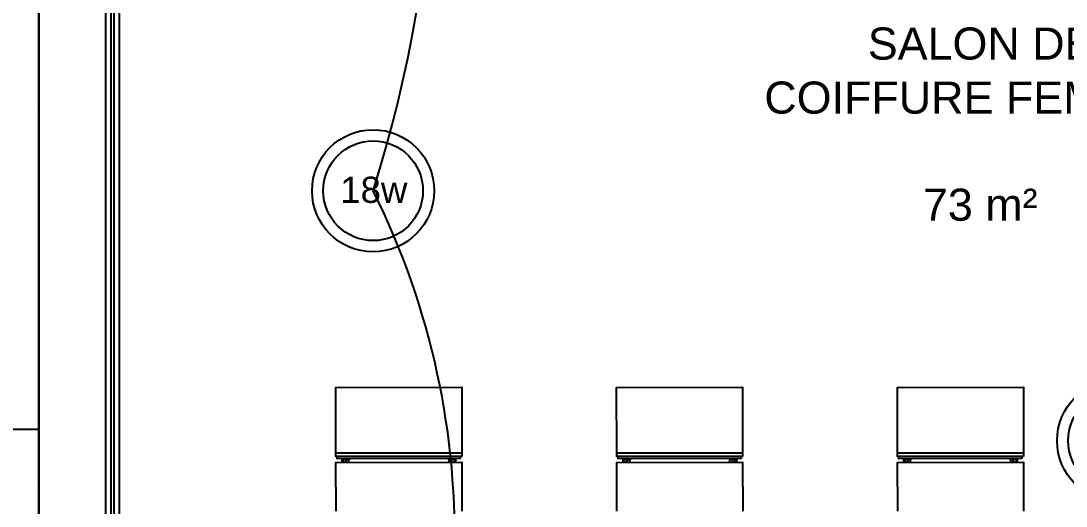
# Model space of a CAD drawing. Header units: millimetres. Extents: x 31778 to 54642, y 18502 to 28743.
# Drawn here: x 43607.2 to 43998, y 21879.4 to 22060.9 of the extents above; entities that cross this region are included whole.
import ezdxf

# ---------------------------------------------------------------- set-up
doc = ezdxf.new("R2010")
doc.units = ezdxf.units.MM
doc.linetypes.add('DASHED2', pattern=[0.375, 0.25, -0.125])
for name, color, linetype in [('CIRCUITS ECLAIRAGE', 1, 'Continuous'), ('MUR BAS', 7, 'Continuous'), ('Plan Archi', 8, 'Continuous')]:
    doc.layers.add(name, color=color, linetype=linetype)
doc.styles.get("Standard").update_dxf_attribs({"font": 'arial.ttf'})

# ---------------------------------------------------------------- blocks, each defined once
blk = doc.blocks.new('MALETTI GREEN FIRST PLAN')
at = {"lineweight": 25}
for points in [[(-136.12, -23.96), (-160.61, -24.02), (-160.67, 23.08), (-136.18, 23.08)], [(-134.83, 23.08), (-134.77, -23.96), (-136.12, -23.96), (-136.18, 23.08), (-134.83, 23.08)], [(-134.83, 22.61), (-134.77, -23.49)], [(-134.01, 22.61), (-134.83, 22.61)], [(-134.01, 22.61), (-133.95, -23.49), (-134.77, -23.49)], [(-134.01, 20.38), (-134.01, 20.55), (-133.95, 20.61), (-133.95, 20.67), (-133.89, 20.73), (-133.78, 20.73), (-133.78, 20.44)], [(-134.01, 20.73), (-133.78, 20.73)], [(-133.83, 18.32), (-134.01, 18.26), (-134.01, 20.38), (-133.83, 20.38), (-133.83, 18.32)], [(-133.83, 20.38), (-133.83, 20.44), (-133.78, 20.44)], [(-133.78, 20.44), (-133.78, 20.73), (-132.66, 20.73)], [(-133.78, 20.44), (-133.78, 20.49)], [(-132.66, 20.44), (-133.78, 20.44)], [(-132.89, 19.26), (-132.89, 20.44)], [(-114.28, -23.9), (-132.6, -23.96), (-132.66, 23.08), (-114.28, 23.14)], [(-134.01, 17.91), (-133.89, 18.09), (-133.83, 18.32)], [(-133.78, 19.26), (-133.83, 19.26)], [(-133.78, 19.26), (-133.78, 18.32), (-133.83, 18.32)], [(-132.66, 19.26), (-133.78, 19.26)], [(-132.66, 18.32), (-133.78, 18.32)], [(-133.78, -19.14), (-133.83, -18.97), (-133.95, -18.73)], [(-133.78, -21.2), (-133.78, -19.14), (-133.95, -19.14), (-133.95, -21.2), (-133.78, -21.2)], [(-133.66, -20.14), (-133.72, -19.14), (-133.78, -19.14)], [(-132.6, -19.14), (-133.72, -19.14)], [(-133.95, -21.2), (-133.95, -21.38), (-133.89, -21.43), (-133.89, -21.49), (-133.83, -21.55), (-133.78, -21.61), (-133.72, -21.61), (-133.95, -21.61)], [(-133.66, -20.14), (-133.78, -20.14)], [(-133.78, -21.2), (-133.78, -21.32), (-133.72, -21.32)], [(-133.72, -21.61), (-133.72, -21.32), (-132.6, -21.32)], [(-133.72, -21.32), (-133.72, -21.61)], [(-133.72, -21.61), (-133.72, -21.55)], [(-132.6, -21.61), (-133.72, -21.61)], [(-132.6, -20.14), (-133.66, -20.14)], [(-132.84, -21.32), (-132.84, -20.14)]]:
    blk.add_lwpolyline(points, dxfattribs=at)
blk = doc.blocks.new('18w')
at = {"layer": 'MUR BAS', "color": 1}
for radius in [46.61, 38.05]:
    blk.add_circle((54837.71, -12071.17), radius, dxfattribs=at)
at = {"layer": 'MUR BAS', "color": 1, "insert": (54812.6, -12060.4), "char_height": 20, "attachment_point": 1}
blk.add_mtext_dynamic_manual_height_columns('18w', width=53.4847, gutter_width=100, heights=[0], dxfattribs=at)

msp = doc.modelspace()

# ---------------------------------------------------------------- linework, layer by layer
at = {"layer": 'CIRCUITS ECLAIRAGE', "color": 6}
for centre, radius, start, end in [((43252.281, 22151.075), 510.351, 342.46886, 13.04018), ((43479.53, 21867.86), 289.92, 329.59126, 26.52726), ((43739.613, 22023.424), 302.478, 268.09685, 336.7232)]:
    msp.add_arc(centre, radius, start, end, dxfattribs=at)
at = {"layer": 'Plan Archi', "linetype": 'DASHED2'}
msp.add_line((43613.989, 21643.185), (43613.989, 22354.456), dxfattribs=at)
at = {"layer": 'Plan Archi'}
for p, q in [((43613.989, 22208.82), (43613.989, 21788.82)), ((43638.989, 21793.82), (43638.989, 22203.82)), ((43643.989, 22203.82), (43643.989, 21793.82)), ((43640.989, 21795.32), (43640.989, 22202.32)), ((43641.989, 22202.32), (43641.989, 21795.32)), ((43047.746, 21908.185), (43613.989, 21908.185))]:
    msp.add_line(p, q, dxfattribs=at)

# ---------------------------------------------------------------- block references
at = {"layer": 'CIRCUITS ECLAIRAGE', "xscale": 0.4899999999999999, "yscale": 0.4899999999999999, "zscale": 0.4899999999999999}
for p in [(16868.449, 27912.219), (17146.992, 27818.767)]:
    msp.add_blockref('18w', p, dxfattribs=at)
at = {"layer": 'Plan Archi', "linetype": 'Continuous', "rotation": 270}
for p in [(43748.989, 21763.185), (43853.989, 21763.185), (43958.989, 21763.185)]:
    msp.add_blockref('MALETTI GREEN FIRST PLAN', p, dxfattribs=at)

# ---------------------------------------------------------------- texts
at = {"layer": 'Plan Archi', "linetype": 'ByBlock'}
for s, p in [('SALON DE', (43923.86, 22046.412)), ('COIFFURE FEMMES', (43885.171, 22026.199)), ('73 m²', (43944.492, 21986.15))]:
    msp.add_text(s, height=12, rotation=360, dxfattribs=at).set_placement(p)

doc.saveas('drawing.dxf')
